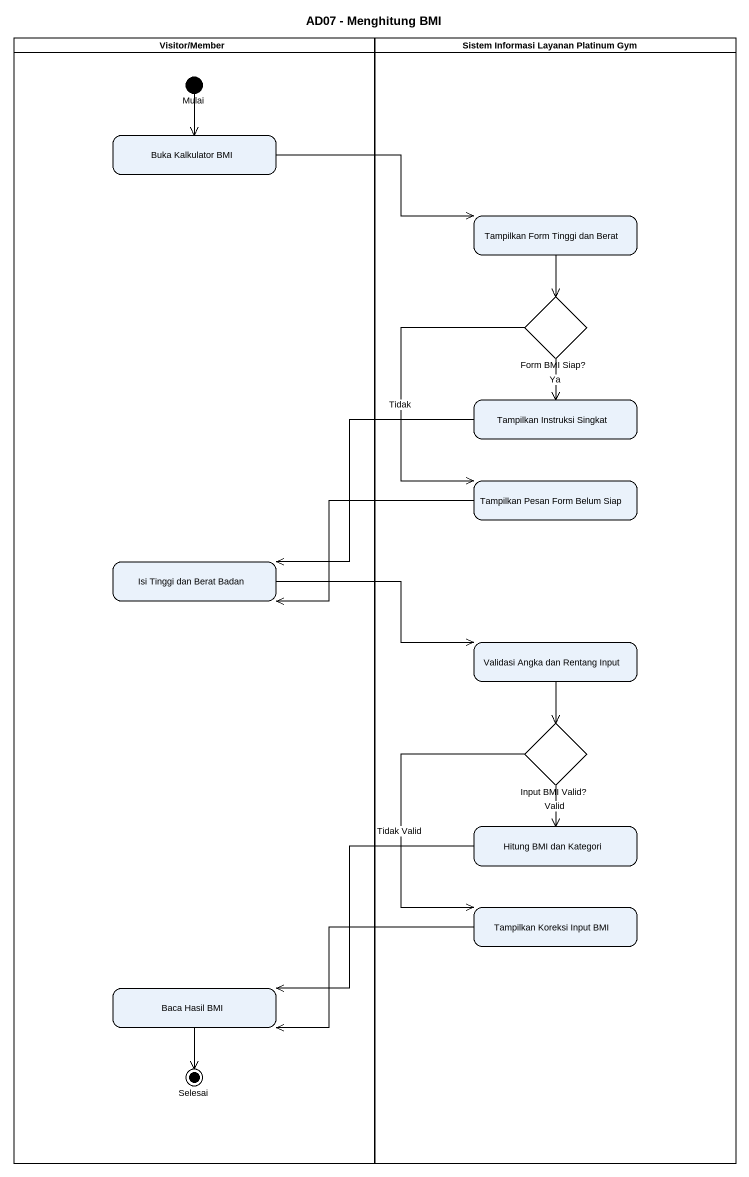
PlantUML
@startuml
title AD07 - Menghitung BMI
hide empty description
state "Visitor/Member" as Visitor_Member <<partition>> {
  state Mulai <<start>>
  state "Buka Kalkulator BMI" as Buka_Kalkulator_BMI
  state "Isi Tinggi dan Berat Badan" as Isi_Tinggi_dan_Berat_Badan
  state "Baca Hasil BMI" as Baca_Hasil_BMI
  state Selesai <<end>>
}
state "Sistem Informasi Layanan Platinum Gym" as Sistem_Informasi_Layanan <<partition>> {
  state "Tampilkan Form Tinggi dan Berat" as Tampilkan_Form_Tinggi_dan
  state "Form BMI Siap?" as Form_BMI_Siap <<choice>>
  state "Tampilkan Instruksi Singkat" as Tampilkan_Instruksi_Singkat
  state "Tampilkan Pesan Form Belum Siap" as Tampilkan_Pesan_Form_Belum
  state "Validasi Angka dan Rentang Input" as Validasi_Angka_dan_Rentang
  state "Input BMI Valid?" as Input_BMI_Valid <<choice>>
  state "Hitung BMI dan Kategori" as Hitung_BMI_dan_Kategori
  state "Tampilkan Koreksi Input BMI" as Tampilkan_Koreksi_Input_BMI
}
Mulai --> Buka_Kalkulator_BMI
Buka_Kalkulator_BMI -right-> Tampilkan_Form_Tinggi_dan
Tampilkan_Form_Tinggi_dan --> Form_BMI_Siap
Form_BMI_Siap --> Tampilkan_Instruksi_Singkat : Ya
Form_BMI_Siap --> Tampilkan_Pesan_Form_Belum : Tidak
Tampilkan_Instruksi_Singkat -left-> Isi_Tinggi_dan_Berat_Badan
Tampilkan_Pesan_Form_Belum -left-> Isi_Tinggi_dan_Berat_Badan
Isi_Tinggi_dan_Berat_Badan -right-> Validasi_Angka_dan_Rentang
Validasi_Angka_dan_Rentang --> Input_BMI_Valid
Input_BMI_Valid --> Hitung_BMI_dan_Kategori : Valid
Input_BMI_Valid --> Tampilkan_Koreksi_Input_BMI : Tidak Valid
Hitung_BMI_dan_Kategori -left-> Baca_Hasil_BMI
Tampilkan_Koreksi_Input_BMI -left-> Baca_Hasil_BMI
Baca_Hasil_BMI --> Selesai
@enduml
